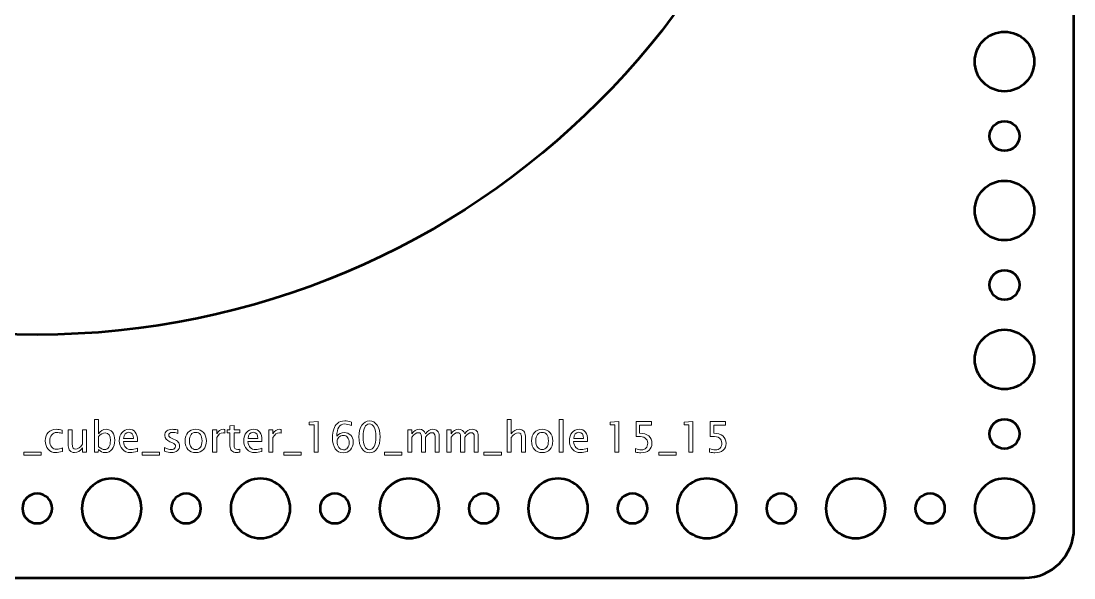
# Model space of a CAD drawing. Header units: centimetres. Extents: x -10.4 to 10.4, y -10.4 to 10.4.
# Drawn here: x -0.16 to 10.45, y -10.45 to -4.84 of the extents above; entities that cross this region are included whole.
import ezdxf

# ---------------------------------------------------------------- set-up
doc = ezdxf.new("R2010")
doc.units = ezdxf.units.CM
doc.header["$MEASUREMENT"] = 0
doc.layers.add('Layer 1', color=7, linetype='Continuous')

msp = doc.modelspace()

# ---------------------------------------------------------------- linework, layer by layer
at = {"layer": 'Layer 1', "lineweight": 53}
for centre, major_axis in [((0.00023, -0.00023), (0, 8.00023)), ((9.75001, -5.25001), (0, 0.30001)), ((9.75, -6), (0, 0.15)), ((9.75001, -6.75001), (0, 0.30001)), ((9.75, -7.5), (0, 0.15)), ((9.75001, -8.25001), (0, 0.30001)), ((9.75, -9), (0, 0.15))]:
    msp.add_ellipse(centre, major_axis=major_axis, ratio=1, dxfattribs=at)
for points, knots in [([(-10.45, -9.95), (-10.45, -9.95), (-10.45, 9.95), (-10.45, 9.95), (-10.45, 9.95), (-10.45, 10.22614), (-10.22614, 10.45), (-9.95, 10.45), (-9.95, 10.45), (-9.95, 10.45), (9.95, 10.45), (9.95, 10.45), (9.95, 10.45), (10.22614, 10.45), (10.45, 10.22614), (10.45, 9.95), (10.45, 9.95), (10.45, 9.95), (10.45, -9.95), (10.45, -9.95), (10.45, -9.95), (10.45, -10.22614), (10.22614, -10.45), (9.95, -10.45), (9.95, -10.45), (9.95, -10.45), (-9.95, -10.45), (-9.95, -10.45), (-9.95, -10.45), (-10.22614, -10.45), (-10.45, -10.22614), (-10.45, -9.95)], [0, 0, 0, 0, 0.11111111, 0.11111111, 0.11111111, 0.11111111, 0.22222222, 0.22222222, 0.22222222, 0.22222222, 0.33333333, 0.33333333, 0.33333333, 0.33333333, 0.44444444, 0.44444444, 0.44444444, 0.44444444, 0.55555556, 0.55555556, 0.55555556, 0.55555556, 0.66666667, 0.66666667, 0.66666667, 0.66666667, 0.77777778, 0.77777778, 0.77777778, 0.77777778, 1, 1, 1, 1]), ([(0.45, -9.75), (0.45, -9.58431), (0.58431, -9.45), (0.75, -9.45), (0.75, -9.45), (0.91569, -9.45), (1.05, -9.58431), (1.05, -9.75), (1.05, -9.75), (1.05, -9.91569), (0.91569, -10.05), (0.75, -10.05), (0.75, -10.05), (0.58431, -10.05), (0.45, -9.91569), (0.45, -9.75)], [0, 0, 0, 0, 0.2, 0.2, 0.2, 0.2, 0.4, 0.4, 0.4, 0.4, 0.6, 0.6, 0.6, 0.6, 1, 1, 1, 1]), ([(1.95, -9.75), (1.95, -9.58431), (2.08431, -9.45), (2.25, -9.45), (2.25, -9.45), (2.41569, -9.45), (2.55, -9.58431), (2.55, -9.75), (2.55, -9.75), (2.55, -9.91569), (2.41569, -10.05), (2.25, -10.05), (2.25, -10.05), (2.08431, -10.05), (1.95, -9.91569), (1.95, -9.75)], [0, 0, 0, 0, 0.2, 0.2, 0.2, 0.2, 0.4, 0.4, 0.4, 0.4, 0.6, 0.6, 0.6, 0.6, 1, 1, 1, 1]), ([(3.45, -9.75), (3.45, -9.58431), (3.58431, -9.45), (3.75, -9.45), (3.75, -9.45), (3.91569, -9.45), (4.05, -9.58431), (4.05, -9.75), (4.05, -9.75), (4.05, -9.91569), (3.91569, -10.05), (3.75, -10.05), (3.75, -10.05), (3.58431, -10.05), (3.45, -9.91569), (3.45, -9.75)], [0, 0, 0, 0, 0.2, 0.2, 0.2, 0.2, 0.4, 0.4, 0.4, 0.4, 0.6, 0.6, 0.6, 0.6, 1, 1, 1, 1]), ([(4.95, -9.75), (4.95, -9.58431), (5.08431, -9.45), (5.25, -9.45), (5.25, -9.45), (5.41569, -9.45), (5.55, -9.58431), (5.55, -9.75), (5.55, -9.75), (5.55, -9.91569), (5.41569, -10.05), (5.25, -10.05), (5.25, -10.05), (5.08431, -10.05), (4.95, -9.91569), (4.95, -9.75)], [0, 0, 0, 0, 0.2, 0.2, 0.2, 0.2, 0.4, 0.4, 0.4, 0.4, 0.6, 0.6, 0.6, 0.6, 1, 1, 1, 1]), ([(6.45, -9.75), (6.45, -9.58431), (6.58431, -9.45), (6.75, -9.45), (6.75, -9.45), (6.91569, -9.45), (7.05, -9.58431), (7.05, -9.75), (7.05, -9.75), (7.05, -9.91569), (6.91569, -10.05), (6.75, -10.05), (6.75, -10.05), (6.58431, -10.05), (6.45, -9.91569), (6.45, -9.75)], [0, 0, 0, 0, 0.2, 0.2, 0.2, 0.2, 0.4, 0.4, 0.4, 0.4, 0.6, 0.6, 0.6, 0.6, 1, 1, 1, 1]), ([(7.95, -9.75), (7.95, -9.58431), (8.08431, -9.45), (8.25, -9.45), (8.25, -9.45), (8.41569, -9.45), (8.55, -9.58431), (8.55, -9.75), (8.55, -9.75), (8.55, -9.91569), (8.41569, -10.05), (8.25, -10.05), (8.25, -10.05), (8.08431, -10.05), (7.95, -9.91569), (7.95, -9.75)], [0, 0, 0, 0, 0.2, 0.2, 0.2, 0.2, 0.4, 0.4, 0.4, 0.4, 0.6, 0.6, 0.6, 0.6, 1, 1, 1, 1]), ([(9.45, -9.75), (9.45, -9.58431), (9.58431, -9.45), (9.75, -9.45), (9.75, -9.45), (9.91569, -9.45), (10.05, -9.58431), (10.05, -9.75), (10.05, -9.75), (10.05, -9.91569), (9.91569, -10.05), (9.75, -10.05), (9.75, -10.05), (9.58431, -10.05), (9.45, -9.91569), (9.45, -9.75)], [0, 0, 0, 0, 0.2, 0.2, 0.2, 0.2, 0.4, 0.4, 0.4, 0.4, 0.6, 0.6, 0.6, 0.6, 1, 1, 1, 1]), ([(-0.15, -9.75), (-0.15, -9.66716), (-0.08284, -9.6), (0, -9.6), (0, -9.6), (0.08284, -9.6), (0.15, -9.66716), (0.15, -9.75), (0.15, -9.75), (0.15, -9.83284), (0.08284, -9.9), (0, -9.9), (0, -9.9), (-0.08284, -9.9), (-0.15, -9.83284), (-0.15, -9.75)], [0, 0, 0, 0, 0.2, 0.2, 0.2, 0.2, 0.4, 0.4, 0.4, 0.4, 0.6, 0.6, 0.6, 0.6, 1, 1, 1, 1]), ([(1.35, -9.75), (1.35, -9.66716), (1.41716, -9.6), (1.5, -9.6), (1.5, -9.6), (1.58284, -9.6), (1.65, -9.66716), (1.65, -9.75), (1.65, -9.75), (1.65, -9.83284), (1.58284, -9.9), (1.5, -9.9), (1.5, -9.9), (1.41716, -9.9), (1.35, -9.83284), (1.35, -9.75)], [0, 0, 0, 0, 0.2, 0.2, 0.2, 0.2, 0.4, 0.4, 0.4, 0.4, 0.6, 0.6, 0.6, 0.6, 1, 1, 1, 1]), ([(2.85, -9.75), (2.85, -9.66716), (2.91716, -9.6), (3, -9.6), (3, -9.6), (3.08284, -9.6), (3.15, -9.66716), (3.15, -9.75), (3.15, -9.75), (3.15, -9.83284), (3.08284, -9.9), (3, -9.9), (3, -9.9), (2.91716, -9.9), (2.85, -9.83284), (2.85, -9.75)], [0, 0, 0, 0, 0.2, 0.2, 0.2, 0.2, 0.4, 0.4, 0.4, 0.4, 0.6, 0.6, 0.6, 0.6, 1, 1, 1, 1]), ([(4.35, -9.75), (4.35, -9.66716), (4.41716, -9.6), (4.5, -9.6), (4.5, -9.6), (4.58284, -9.6), (4.65, -9.66716), (4.65, -9.75), (4.65, -9.75), (4.65, -9.83284), (4.58284, -9.9), (4.5, -9.9), (4.5, -9.9), (4.41716, -9.9), (4.35, -9.83284), (4.35, -9.75)], [0, 0, 0, 0, 0.2, 0.2, 0.2, 0.2, 0.4, 0.4, 0.4, 0.4, 0.6, 0.6, 0.6, 0.6, 1, 1, 1, 1]), ([(5.85, -9.75), (5.85, -9.66716), (5.91716, -9.6), (6, -9.6), (6, -9.6), (6.08284, -9.6), (6.15, -9.66716), (6.15, -9.75), (6.15, -9.75), (6.15, -9.83284), (6.08284, -9.9), (6, -9.9), (6, -9.9), (5.91716, -9.9), (5.85, -9.83284), (5.85, -9.75)], [0, 0, 0, 0, 0.2, 0.2, 0.2, 0.2, 0.4, 0.4, 0.4, 0.4, 0.6, 0.6, 0.6, 0.6, 1, 1, 1, 1]), ([(7.35, -9.75), (7.35, -9.66716), (7.41716, -9.6), (7.5, -9.6), (7.5, -9.6), (7.58284, -9.6), (7.65, -9.66716), (7.65, -9.75), (7.65, -9.75), (7.65, -9.83284), (7.58284, -9.9), (7.5, -9.9), (7.5, -9.9), (7.41716, -9.9), (7.35, -9.83284), (7.35, -9.75)], [0, 0, 0, 0, 0.2, 0.2, 0.2, 0.2, 0.4, 0.4, 0.4, 0.4, 0.6, 0.6, 0.6, 0.6, 1, 1, 1, 1]), ([(8.85, -9.75), (8.85, -9.66716), (8.91716, -9.6), (9, -9.6), (9, -9.6), (9.08284, -9.6), (9.15, -9.66716), (9.15, -9.75), (9.15, -9.75), (9.15, -9.83284), (9.08284, -9.9), (9, -9.9), (9, -9.9), (8.91716, -9.9), (8.85, -9.83284), (8.85, -9.75)], [0, 0, 0, 0, 0.2, 0.2, 0.2, 0.2, 0.4, 0.4, 0.4, 0.4, 0.6, 0.6, 0.6, 0.6, 1, 1, 1, 1])]:
    msp.add_open_spline(points, degree=3, knots=knots, dxfattribs=at)
at = {"layer": 'Layer 1', "color": 5, "lineweight": 9}
for points, knots in [([(0.578, -9.18506), (0.578, -9.18506), (0.578, -8.85613), (0.578, -8.85613), (0.578, -8.85613), (0.578, -8.85613), (0.61864, -8.85613), (0.61864, -8.85613), (0.61864, -8.85613), (0.61864, -8.85613), (0.61864, -9.00056), (0.61864, -9.00056), (0.61864, -9.00056), (0.63529, -8.96916), (0.66034, -8.9535), (0.69371, -8.9535), (0.69371, -8.9535), (0.72073, -8.9535), (0.74197, -8.96331), (0.75749, -8.98299), (0.75749, -8.98299), (0.77301, -9.00268), (0.78077, -9.02956), (0.78077, -9.06363), (0.78077, -9.06363), (0.78077, -9.10075), (0.77196, -9.13073), (0.75439, -9.15345), (0.75439, -9.15345), (0.73682, -9.17624), (0.71368, -9.1876), (0.68503, -9.1876), (0.68503, -9.1876), (0.65843, -9.1876), (0.63628, -9.17744), (0.61864, -9.15705), (0.61864, -9.15705), (0.61864, -9.15705), (0.6137, -9.18506), (0.6137, -9.18506), (0.6137, -9.18506), (0.6137, -9.18506), (0.578, -9.18506), (0.578, -9.18506)], [0, 0, 0, 0, 0.08333333, 0.08333333, 0.08333333, 0.08333333, 0.16666667, 0.16666667, 0.16666667, 0.16666667, 0.25, 0.25, 0.25, 0.25, 0.33333333, 0.33333333, 0.33333333, 0.33333333, 0.41666667, 0.41666667, 0.41666667, 0.41666667, 0.5, 0.5, 0.5, 0.5, 0.58333333, 0.58333333, 0.58333333, 0.58333333, 0.66666667, 0.66666667, 0.66666667, 0.66666667, 0.75, 0.75, 0.75, 0.75, 0.83333333, 0.83333333, 0.83333333, 0.83333333, 1, 1, 1, 1]), ([(2.0414, -9.18245), (2.02884, -9.18591), (2.0179, -9.1876), (2.00866, -9.1876), (2.00866, -9.1876), (1.98792, -9.1876), (1.97176, -9.18167), (1.96019, -9.16982), (1.96019, -9.16982), (1.94855, -9.15797), (1.94276, -9.14153), (1.94276, -9.12043), (1.94276, -9.12043), (1.94276, -9.12043), (1.94276, -8.98863), (1.94276, -8.98863), (1.94276, -8.98863), (1.94276, -8.98863), (1.91468, -8.98863), (1.91468, -8.98863), (1.91468, -8.98863), (1.91468, -8.98863), (1.91468, -8.95816), (1.91468, -8.95816), (1.91468, -8.95816), (1.91468, -8.95816), (1.94276, -8.95816), (1.94276, -8.95816), (1.94276, -8.95816), (1.94276, -8.95816), (1.94276, -8.91759), (1.94276, -8.91759), (1.94276, -8.91759), (1.94276, -8.91759), (1.9834, -8.91371), (1.9834, -8.91371), (1.9834, -8.91371), (1.9834, -8.91371), (1.9834, -8.95816), (1.9834, -8.95816), (1.9834, -8.95816), (1.9834, -8.95816), (2.04225, -8.95816), (2.04225, -8.95816), (2.04225, -8.95816), (2.04225, -8.95816), (2.04225, -8.98863), (2.04225, -8.98863), (2.04225, -8.98863), (2.04225, -8.98863), (1.9834, -8.98863), (1.9834, -8.98863), (1.9834, -8.98863), (1.9834, -8.98863), (1.9834, -9.11309), (1.9834, -9.11309), (1.9834, -9.11309), (1.9834, -9.14244), (1.99617, -9.15712), (2.02164, -9.15712), (2.02164, -9.15712), (2.02708, -9.15712), (2.03364, -9.1562), (2.0414, -9.15444), (2.0414, -9.15444), (2.0414, -9.15444), (2.0414, -9.18245), (2.0414, -9.18245)], [0, 0, 0, 0, 0.05555556, 0.05555556, 0.05555556, 0.05555556, 0.11111111, 0.11111111, 0.11111111, 0.11111111, 0.16666667, 0.16666667, 0.16666667, 0.16666667, 0.22222222, 0.22222222, 0.22222222, 0.22222222, 0.27777778, 0.27777778, 0.27777778, 0.27777778, 0.33333333, 0.33333333, 0.33333333, 0.33333333, 0.38888889, 0.38888889, 0.38888889, 0.38888889, 0.44444444, 0.44444444, 0.44444444, 0.44444444, 0.5, 0.5, 0.5, 0.5, 0.55555556, 0.55555556, 0.55555556, 0.55555556, 0.61111111, 0.61111111, 0.61111111, 0.61111111, 0.66666667, 0.66666667, 0.66666667, 0.66666667, 0.72222222, 0.72222222, 0.72222222, 0.72222222, 0.77777778, 0.77777778, 0.77777778, 0.77777778, 0.83333333, 0.83333333, 0.83333333, 0.83333333, 0.88888889, 0.88888889, 0.88888889, 0.88888889, 1, 1, 1, 1]), ([(2.79042, -9.18252), (2.79042, -9.18252), (2.79042, -8.90693), (2.79042, -8.90693), (2.79042, -8.90693), (2.79042, -8.90693), (2.74174, -8.90693), (2.74174, -8.90693), (2.74174, -8.90693), (2.74174, -8.90693), (2.74174, -8.88153), (2.74174, -8.88153), (2.74174, -8.88153), (2.74174, -8.88153), (2.83106, -8.87391), (2.83106, -8.87391), (2.83106, -8.87391), (2.83106, -8.87391), (2.83106, -9.18252), (2.83106, -9.18252), (2.83106, -9.18252), (2.83106, -9.18252), (2.79042, -9.18252), (2.79042, -9.18252)], [0, 0, 0, 0, 0.14285714, 0.14285714, 0.14285714, 0.14285714, 0.28571429, 0.28571429, 0.28571429, 0.28571429, 0.42857143, 0.42857143, 0.42857143, 0.42857143, 0.57142857, 0.57142857, 0.57142857, 0.57142857, 0.71428571, 0.71428571, 0.71428571, 0.71428571, 1, 1, 1, 1]), ([(3.02001, -9.02391), (3.03949, -8.99872), (3.06397, -8.98609), (3.09346, -8.98609), (3.09346, -8.98609), (3.1202, -8.98609), (3.14207, -8.99491), (3.15915, -9.01262), (3.15915, -9.01262), (3.17615, -9.03033), (3.18469, -9.05305), (3.18469, -9.08078), (3.18469, -9.08078), (3.18469, -9.1126), (3.17516, -9.13878), (3.15604, -9.15931), (3.15604, -9.15931), (3.13692, -9.17984), (3.11265, -9.19014), (3.08309, -9.19014), (3.08309, -9.19014), (3.0495, -9.19014), (3.02312, -9.17652), (3.00414, -9.14936), (3.00414, -9.14936), (2.98509, -9.12212), (2.97556, -9.08445), (2.97556, -9.0364), (2.97556, -9.0364), (2.97556, -8.97163), (2.99221, -8.92415), (3.02545, -8.89381), (3.02545, -8.89381), (3.04351, -8.87716), (3.06848, -8.86883), (3.1003, -8.86883), (3.1003, -8.86883), (3.11879, -8.86883), (3.14172, -8.87264), (3.16902, -8.88026), (3.16902, -8.88026), (3.16902, -8.88026), (3.16902, -8.91582), (3.16902, -8.91582), (3.16902, -8.91582), (3.14017, -8.90482), (3.11646, -8.89931), (3.09783, -8.89931), (3.09783, -8.89931), (3.04598, -8.89931), (3.02001, -8.94087), (3.02001, -9.02391)], [0, 0, 0, 0, 0.07142857, 0.07142857, 0.07142857, 0.07142857, 0.14285714, 0.14285714, 0.14285714, 0.14285714, 0.21428571, 0.21428571, 0.21428571, 0.21428571, 0.28571429, 0.28571429, 0.28571429, 0.28571429, 0.35714286, 0.35714286, 0.35714286, 0.35714286, 0.42857143, 0.42857143, 0.42857143, 0.42857143, 0.5, 0.5, 0.5, 0.5, 0.57142857, 0.57142857, 0.57142857, 0.57142857, 0.64285714, 0.64285714, 0.64285714, 0.64285714, 0.71428571, 0.71428571, 0.71428571, 0.71428571, 0.78571429, 0.78571429, 0.78571429, 0.78571429, 0.85714286, 0.85714286, 0.85714286, 0.85714286, 1, 1, 1, 1]), ([(3.34866, -9.19014), (3.31656, -9.19014), (3.29067, -9.17539), (3.27105, -9.14597), (3.27105, -9.14597), (3.25137, -9.11655), (3.24156, -9.07775), (3.24156, -9.02949), (3.24156, -9.02949), (3.24156, -8.98123), (3.25137, -8.94242), (3.27105, -8.913), (3.27105, -8.913), (3.29067, -8.88358), (3.31656, -8.86883), (3.34866, -8.86883), (3.34866, -8.86883), (3.38091, -8.86883), (3.4068, -8.88351), (3.42641, -8.91286), (3.42641, -8.91286), (3.44596, -8.94221), (3.45576, -8.98109), (3.45576, -9.02949), (3.45576, -9.02949), (3.45576, -9.07775), (3.44596, -9.11655), (3.42641, -9.14597), (3.42641, -9.14597), (3.4068, -9.17539), (3.38091, -9.19014), (3.34866, -9.19014)], [0, 0, 0, 0, 0.11111111, 0.11111111, 0.11111111, 0.11111111, 0.22222222, 0.22222222, 0.22222222, 0.22222222, 0.33333333, 0.33333333, 0.33333333, 0.33333333, 0.44444444, 0.44444444, 0.44444444, 0.44444444, 0.55555556, 0.55555556, 0.55555556, 0.55555556, 0.66666667, 0.66666667, 0.66666667, 0.66666667, 0.77777778, 0.77777778, 0.77777778, 0.77777778, 1, 1, 1, 1]), ([(3.34859, -9.15966), (3.391, -9.15966), (3.41216, -9.11627), (3.41216, -9.02949), (3.41216, -9.02949), (3.41216, -8.9427), (3.391, -8.89931), (3.34859, -8.89931), (3.34859, -8.89931), (3.30633, -8.89931), (3.28516, -8.9427), (3.28516, -9.02949), (3.28516, -9.02949), (3.28516, -9.11627), (3.30633, -9.15966), (3.34859, -9.15966)], [0, 0, 0, 0, 0.2, 0.2, 0.2, 0.2, 0.4, 0.4, 0.4, 0.4, 0.6, 0.6, 0.6, 0.6, 1, 1, 1, 1]), ([(4.73706, -9.18252), (4.73706, -9.18252), (4.73706, -8.85613), (4.73706, -8.85613), (4.73706, -8.85613), (4.73706, -8.85613), (4.7777, -8.85613), (4.7777, -8.85613), (4.7777, -8.85613), (4.7777, -8.85613), (4.7777, -9.00056), (4.7777, -9.00056), (4.7777, -9.00056), (4.79922, -8.96916), (4.82561, -8.9535), (4.85679, -8.9535), (4.85679, -8.9535), (4.87641, -8.9535), (4.892, -8.95964), (4.9035, -8.97198), (4.9035, -8.97198), (4.915, -8.98426), (4.92078, -9.00084), (4.92078, -9.02158), (4.92078, -9.02158), (4.92078, -9.02158), (4.92078, -9.18252), (4.92078, -9.18252), (4.92078, -9.18252), (4.92078, -9.18252), (4.88015, -9.18252), (4.88015, -9.18252), (4.88015, -9.18252), (4.88015, -9.18252), (4.88015, -9.03485), (4.88015, -9.03485), (4.88015, -9.03485), (4.88015, -9.0182), (4.87768, -9.00634), (4.87281, -8.99929), (4.87281, -8.99929), (4.86787, -8.99216), (4.85975, -8.98863), (4.8484, -8.98863), (4.8484, -8.98863), (4.82342, -8.98863), (4.79985, -9.00493), (4.7777, -9.03753), (4.7777, -9.03753), (4.7777, -9.03753), (4.7777, -9.18252), (4.7777, -9.18252), (4.7777, -9.18252), (4.7777, -9.18252), (4.73706, -9.18252), (4.73706, -9.18252)], [0, 0, 0, 0, 0.06666667, 0.06666667, 0.06666667, 0.06666667, 0.13333333, 0.13333333, 0.13333333, 0.13333333, 0.2, 0.2, 0.2, 0.2, 0.26666667, 0.26666667, 0.26666667, 0.26666667, 0.33333333, 0.33333333, 0.33333333, 0.33333333, 0.4, 0.4, 0.4, 0.4, 0.46666667, 0.46666667, 0.46666667, 0.46666667, 0.53333333, 0.53333333, 0.53333333, 0.53333333, 0.6, 0.6, 0.6, 0.6, 0.66666667, 0.66666667, 0.66666667, 0.66666667, 0.73333333, 0.73333333, 0.73333333, 0.73333333, 0.8, 0.8, 0.8, 0.8, 0.86666667, 0.86666667, 0.86666667, 0.86666667, 1, 1, 1, 1]), ([(5.25988, -9.18252), (5.25988, -9.18252), (5.25988, -8.85613), (5.25988, -8.85613), (5.25988, -8.85613), (5.25988, -8.85613), (5.30052, -8.85613), (5.30052, -8.85613), (5.30052, -8.85613), (5.30052, -8.85613), (5.30052, -9.18252), (5.30052, -9.18252), (5.30052, -9.18252), (5.30052, -9.18252), (5.25988, -9.18252), (5.25988, -9.18252)], [0, 0, 0, 0, 0.2, 0.2, 0.2, 0.2, 0.4, 0.4, 0.4, 0.4, 0.6, 0.6, 0.6, 0.6, 1, 1, 1, 1]), ([(5.82227, -9.18252), (5.82227, -9.18252), (5.82227, -8.90693), (5.82227, -8.90693), (5.82227, -8.90693), (5.82227, -8.90693), (5.77359, -8.90693), (5.77359, -8.90693), (5.77359, -8.90693), (5.77359, -8.90693), (5.77359, -8.88153), (5.77359, -8.88153), (5.77359, -8.88153), (5.77359, -8.88153), (5.86291, -8.87391), (5.86291, -8.87391), (5.86291, -8.87391), (5.86291, -8.87391), (5.86291, -9.18252), (5.86291, -9.18252), (5.86291, -9.18252), (5.86291, -9.18252), (5.82227, -9.18252), (5.82227, -9.18252)], [0, 0, 0, 0, 0.14285714, 0.14285714, 0.14285714, 0.14285714, 0.28571429, 0.28571429, 0.28571429, 0.28571429, 0.42857143, 0.42857143, 0.42857143, 0.42857143, 0.57142857, 0.57142857, 0.57142857, 0.57142857, 0.71428571, 0.71428571, 0.71428571, 0.71428571, 1, 1, 1, 1]), ([(6.0307, -9.18379), (6.0307, -9.18379), (6.0307, -9.14738), (6.0307, -9.14738), (6.0307, -9.14738), (6.05095, -9.15557), (6.07014, -9.15966), (6.08848, -9.15966), (6.08848, -9.15966), (6.10852, -9.15966), (6.12432, -9.15373), (6.13582, -9.14188), (6.13582, -9.14188), (6.14732, -9.13003), (6.15304, -9.11373), (6.15304, -9.09299), (6.15304, -9.09299), (6.15304, -9.07069), (6.14492, -9.05362), (6.1287, -9.04183), (6.1287, -9.04183), (6.11247, -9.03005), (6.08897, -9.02419), (6.05828, -9.02419), (6.05828, -9.02419), (6.05116, -9.02419), (6.04361, -9.02469), (6.03578, -9.02568), (6.03578, -9.02568), (6.03578, -9.02568), (6.03578, -8.87645), (6.03578, -8.87645), (6.03578, -8.87645), (6.03578, -8.87645), (6.19072, -8.87645), (6.19072, -8.87645), (6.19072, -8.87645), (6.19072, -8.87645), (6.19072, -8.91201), (6.19072, -8.91201), (6.19072, -8.91201), (6.19072, -8.91201), (6.07134, -8.91201), (6.07134, -8.91201), (6.07134, -8.91201), (6.07134, -8.91201), (6.07134, -8.99287), (6.07134, -8.99287), (6.07134, -8.99287), (6.11071, -8.99287), (6.1414, -9.0019), (6.16348, -9.01996), (6.16348, -9.01996), (6.18556, -9.03795), (6.19664, -9.06293), (6.19664, -9.09489), (6.19664, -9.09489), (6.19664, -9.12466), (6.18662, -9.14795), (6.16659, -9.16481), (6.16659, -9.16481), (6.14655, -9.18167), (6.11889, -9.19014), (6.08361, -9.19014), (6.08361, -9.19014), (6.06788, -9.19014), (6.05024, -9.18802), (6.0307, -9.18379)], [0, 0, 0, 0, 0.05555556, 0.05555556, 0.05555556, 0.05555556, 0.11111111, 0.11111111, 0.11111111, 0.11111111, 0.16666667, 0.16666667, 0.16666667, 0.16666667, 0.22222222, 0.22222222, 0.22222222, 0.22222222, 0.27777778, 0.27777778, 0.27777778, 0.27777778, 0.33333333, 0.33333333, 0.33333333, 0.33333333, 0.38888889, 0.38888889, 0.38888889, 0.38888889, 0.44444444, 0.44444444, 0.44444444, 0.44444444, 0.5, 0.5, 0.5, 0.5, 0.55555556, 0.55555556, 0.55555556, 0.55555556, 0.61111111, 0.61111111, 0.61111111, 0.61111111, 0.66666667, 0.66666667, 0.66666667, 0.66666667, 0.72222222, 0.72222222, 0.72222222, 0.72222222, 0.77777778, 0.77777778, 0.77777778, 0.77777778, 0.83333333, 0.83333333, 0.83333333, 0.83333333, 0.88888889, 0.88888889, 0.88888889, 0.88888889, 1, 1, 1, 1]), ([(6.56932, -9.18252), (6.56932, -9.18252), (6.56932, -8.90693), (6.56932, -8.90693), (6.56932, -8.90693), (6.56932, -8.90693), (6.52064, -8.90693), (6.52064, -8.90693), (6.52064, -8.90693), (6.52064, -8.90693), (6.52064, -8.88153), (6.52064, -8.88153), (6.52064, -8.88153), (6.52064, -8.88153), (6.60996, -8.87391), (6.60996, -8.87391), (6.60996, -8.87391), (6.60996, -8.87391), (6.60996, -9.18252), (6.60996, -9.18252), (6.60996, -9.18252), (6.60996, -9.18252), (6.56932, -9.18252), (6.56932, -9.18252)], [0, 0, 0, 0, 0.14285714, 0.14285714, 0.14285714, 0.14285714, 0.28571429, 0.28571429, 0.28571429, 0.28571429, 0.42857143, 0.42857143, 0.42857143, 0.42857143, 0.57142857, 0.57142857, 0.57142857, 0.57142857, 0.71428571, 0.71428571, 0.71428571, 0.71428571, 1, 1, 1, 1]), ([(6.77775, -9.18379), (6.77775, -9.18379), (6.77775, -9.14738), (6.77775, -9.14738), (6.77775, -9.14738), (6.798, -9.15557), (6.81719, -9.15966), (6.83553, -9.15966), (6.83553, -9.15966), (6.85557, -9.15966), (6.87137, -9.15373), (6.88287, -9.14188), (6.88287, -9.14188), (6.89437, -9.13003), (6.90009, -9.11373), (6.90009, -9.09299), (6.90009, -9.09299), (6.90009, -9.07069), (6.89197, -9.05362), (6.87575, -9.04183), (6.87575, -9.04183), (6.85952, -9.03005), (6.83602, -9.02419), (6.80533, -9.02419), (6.80533, -9.02419), (6.79821, -9.02419), (6.79066, -9.02469), (6.78283, -9.02568), (6.78283, -9.02568), (6.78283, -9.02568), (6.78283, -8.87645), (6.78283, -8.87645), (6.78283, -8.87645), (6.78283, -8.87645), (6.93777, -8.87645), (6.93777, -8.87645), (6.93777, -8.87645), (6.93777, -8.87645), (6.93777, -8.91201), (6.93777, -8.91201), (6.93777, -8.91201), (6.93777, -8.91201), (6.81839, -8.91201), (6.81839, -8.91201), (6.81839, -8.91201), (6.81839, -8.91201), (6.81839, -8.99287), (6.81839, -8.99287), (6.81839, -8.99287), (6.85776, -8.99287), (6.88845, -9.0019), (6.91053, -9.01996), (6.91053, -9.01996), (6.93261, -9.03795), (6.94369, -9.06293), (6.94369, -9.09489), (6.94369, -9.09489), (6.94369, -9.12466), (6.93367, -9.14795), (6.91364, -9.16481), (6.91364, -9.16481), (6.8936, -9.18167), (6.86594, -9.19014), (6.83066, -9.19014), (6.83066, -9.19014), (6.81493, -9.19014), (6.79729, -9.18802), (6.77775, -9.18379)], [0, 0, 0, 0, 0.05555556, 0.05555556, 0.05555556, 0.05555556, 0.11111111, 0.11111111, 0.11111111, 0.11111111, 0.16666667, 0.16666667, 0.16666667, 0.16666667, 0.22222222, 0.22222222, 0.22222222, 0.22222222, 0.27777778, 0.27777778, 0.27777778, 0.27777778, 0.33333333, 0.33333333, 0.33333333, 0.33333333, 0.38888889, 0.38888889, 0.38888889, 0.38888889, 0.44444444, 0.44444444, 0.44444444, 0.44444444, 0.5, 0.5, 0.5, 0.5, 0.55555556, 0.55555556, 0.55555556, 0.55555556, 0.61111111, 0.61111111, 0.61111111, 0.61111111, 0.66666667, 0.66666667, 0.66666667, 0.66666667, 0.72222222, 0.72222222, 0.72222222, 0.72222222, 0.77777778, 0.77777778, 0.77777778, 0.77777778, 0.83333333, 0.83333333, 0.83333333, 0.83333333, 0.88888889, 0.88888889, 0.88888889, 0.88888889, 1, 1, 1, 1]), ([(0.25422, -9.17575), (0.2279, -9.18365), (0.20518, -9.1876), (0.18606, -9.1876), (0.18606, -9.1876), (0.15572, -9.1876), (0.1306, -9.17638), (0.11064, -9.15402), (0.11064, -9.15402), (0.09067, -9.13158), (0.08065, -9.10329), (0.08065, -9.06921), (0.08065, -9.06921), (0.08065, -9.0328), (0.09053, -9.00437), (0.11028, -8.98405), (0.11028, -8.98405), (0.13004, -8.96366), (0.15763, -8.9535), (0.19304, -8.9535), (0.19304, -8.9535), (0.21047, -8.9535), (0.23009, -8.9559), (0.25168, -8.9607), (0.25168, -8.9607), (0.25168, -8.9607), (0.25168, -8.99498), (0.25168, -8.99498), (0.25168, -8.99498), (0.22874, -8.98821), (0.21005, -8.98482), (0.19565, -8.98482), (0.19565, -8.98482), (0.17477, -8.98482), (0.15805, -8.99266), (0.14556, -9.00825), (0.14556, -9.00825), (0.13307, -9.02384), (0.12679, -9.04466), (0.12679, -9.07062), (0.12679, -9.07062), (0.12679, -9.09581), (0.13328, -9.11613), (0.1462, -9.13172), (0.1462, -9.13172), (0.15911, -9.14724), (0.17597, -9.155), (0.19692, -9.155), (0.19692, -9.155), (0.21548, -9.155), (0.23453, -9.15021), (0.25422, -9.14061), (0.25422, -9.14061), (0.25422, -9.14061), (0.25422, -9.17575), (0.25422, -9.17575)], [0, 0, 0, 0, 0.06666667, 0.06666667, 0.06666667, 0.06666667, 0.13333333, 0.13333333, 0.13333333, 0.13333333, 0.2, 0.2, 0.2, 0.2, 0.26666667, 0.26666667, 0.26666667, 0.26666667, 0.33333333, 0.33333333, 0.33333333, 0.33333333, 0.4, 0.4, 0.4, 0.4, 0.46666667, 0.46666667, 0.46666667, 0.46666667, 0.53333333, 0.53333333, 0.53333333, 0.53333333, 0.6, 0.6, 0.6, 0.6, 0.66666667, 0.66666667, 0.66666667, 0.66666667, 0.73333333, 0.73333333, 0.73333333, 0.73333333, 0.8, 0.8, 0.8, 0.8, 0.86666667, 0.86666667, 0.86666667, 0.86666667, 1, 1, 1, 1]), ([(0.4558, -9.18252), (0.4558, -9.18252), (0.4558, -9.14033), (0.4558, -9.14033), (0.4558, -9.14033), (0.43413, -9.17187), (0.40782, -9.1876), (0.37691, -9.1876), (0.37691, -9.1876), (0.3573, -9.1876), (0.34171, -9.18146), (0.33014, -9.16911), (0.33014, -9.16911), (0.3185, -9.15677), (0.31271, -9.14019), (0.31271, -9.11923), (0.31271, -9.11923), (0.31271, -9.11923), (0.31271, -8.95816), (0.31271, -8.95816), (0.31271, -8.95816), (0.31271, -8.95816), (0.35335, -8.95816), (0.35335, -8.95816), (0.35335, -8.95816), (0.35335, -8.95816), (0.35335, -9.10597), (0.35335, -9.10597), (0.35335, -9.10597), (0.35335, -9.12283), (0.35582, -9.13475), (0.36069, -9.14181), (0.36069, -9.14181), (0.36563, -9.14894), (0.37381, -9.15246), (0.38531, -9.15246), (0.38531, -9.15246), (0.41015, -9.15246), (0.43371, -9.13617), (0.4558, -9.1035), (0.4558, -9.1035), (0.4558, -9.1035), (0.4558, -8.95816), (0.4558, -8.95816), (0.4558, -8.95816), (0.4558, -8.95816), (0.49643, -8.95816), (0.49643, -8.95816), (0.49643, -8.95816), (0.49643, -8.95816), (0.49643, -9.18252), (0.49643, -9.18252), (0.49643, -9.18252), (0.49643, -9.18252), (0.4558, -9.18252), (0.4558, -9.18252)], [0, 0, 0, 0, 0.06666667, 0.06666667, 0.06666667, 0.06666667, 0.13333333, 0.13333333, 0.13333333, 0.13333333, 0.2, 0.2, 0.2, 0.2, 0.26666667, 0.26666667, 0.26666667, 0.26666667, 0.33333333, 0.33333333, 0.33333333, 0.33333333, 0.4, 0.4, 0.4, 0.4, 0.46666667, 0.46666667, 0.46666667, 0.46666667, 0.53333333, 0.53333333, 0.53333333, 0.53333333, 0.6, 0.6, 0.6, 0.6, 0.66666667, 0.66666667, 0.66666667, 0.66666667, 0.73333333, 0.73333333, 0.73333333, 0.73333333, 0.8, 0.8, 0.8, 0.8, 0.86666667, 0.86666667, 0.86666667, 0.86666667, 1, 1, 1, 1]), ([(0.61864, -9.12904), (0.63959, -9.14774), (0.65956, -9.15712), (0.67854, -9.15712), (0.67854, -9.15712), (0.69724, -9.15712), (0.7117, -9.14929), (0.72186, -9.1337), (0.72186, -9.1337), (0.73209, -9.1181), (0.73717, -9.09616), (0.73717, -9.0678), (0.73717, -9.0678), (0.73717, -9.0153), (0.71982, -8.98906), (0.6851, -8.98906), (0.6851, -8.98906), (0.66238, -8.98906), (0.64023, -9.00133), (0.61864, -9.02596), (0.61864, -9.02596), (0.61864, -9.02596), (0.61864, -9.12904), (0.61864, -9.12904)], [0, 0, 0, 0, 0.14285714, 0.14285714, 0.14285714, 0.14285714, 0.28571429, 0.28571429, 0.28571429, 0.28571429, 0.42857143, 0.42857143, 0.42857143, 0.42857143, 0.57142857, 0.57142857, 0.57142857, 0.57142857, 0.71428571, 0.71428571, 0.71428571, 0.71428571, 1, 1, 1, 1]), ([(1.0091, -9.17532), (0.98179, -9.18351), (0.95844, -9.1876), (0.93896, -9.1876), (0.93896, -9.1876), (0.90573, -9.1876), (0.87871, -9.17659), (0.8579, -9.15465), (0.8579, -9.15465), (0.83708, -9.13271), (0.82664, -9.10427), (0.82664, -9.06928), (0.82664, -9.06928), (0.82664, -9.03534), (0.83581, -9.00747), (0.85423, -8.98567), (0.85423, -8.98567), (0.87264, -8.96394), (0.89621, -8.95308), (0.92492, -8.95308), (0.92492, -8.95308), (0.95209, -8.95308), (0.97311, -8.96274), (0.98793, -8.98207), (0.98793, -8.98207), (1.00275, -9.00141), (1.01015, -9.02878), (1.01015, -9.06427), (1.01015, -9.06427), (1.01015, -9.06427), (1.00994, -9.07669), (1.00994, -9.07669), (1.00994, -9.07669), (1.00994, -9.07669), (0.86813, -9.07669), (0.86813, -9.07669), (0.86813, -9.07669), (0.87405, -9.13031), (0.90023, -9.15712), (0.94658, -9.15712), (0.94658, -9.15712), (0.96359, -9.15712), (0.9844, -9.15232), (1.0091, -9.14273), (1.0091, -9.14273), (1.0091, -9.14273), (1.0091, -9.17532), (1.0091, -9.17532)], [0, 0, 0, 0, 0.07692308, 0.07692308, 0.07692308, 0.07692308, 0.15384615, 0.15384615, 0.15384615, 0.15384615, 0.23076923, 0.23076923, 0.23076923, 0.23076923, 0.30769231, 0.30769231, 0.30769231, 0.30769231, 0.38461538, 0.38461538, 0.38461538, 0.38461538, 0.46153846, 0.46153846, 0.46153846, 0.46153846, 0.53846154, 0.53846154, 0.53846154, 0.53846154, 0.61538462, 0.61538462, 0.61538462, 0.61538462, 0.69230769, 0.69230769, 0.69230769, 0.69230769, 0.76923077, 0.76923077, 0.76923077, 0.76923077, 0.84615385, 0.84615385, 0.84615385, 0.84615385, 1, 1, 1, 1]), ([(0.87024, -9.04621), (0.87024, -9.04621), (0.9693, -9.04621), (0.9693, -9.04621), (0.9693, -9.04621), (0.9693, -9.00444), (0.95371, -8.98355), (0.92259, -8.98355), (0.92259, -8.98355), (0.89127, -8.98355), (0.87384, -9.00444), (0.87024, -9.04621)], [0, 0, 0, 0, 0.25, 0.25, 0.25, 0.25, 0.5, 0.5, 0.5, 0.5, 1, 1, 1, 1]), ([(1.28392, -9.17448), (1.28392, -9.17448), (1.28392, -9.13722), (1.28392, -9.13722), (1.28392, -9.13722), (1.31052, -9.15049), (1.33359, -9.15712), (1.35327, -9.15712), (1.35327, -9.15712), (1.36498, -9.15712), (1.37472, -9.15395), (1.38241, -9.1476), (1.38241, -9.1476), (1.3901, -9.14132), (1.39398, -9.13341), (1.39398, -9.12389), (1.39398, -9.12389), (1.39398, -9.10999), (1.38319, -9.09849), (1.3616, -9.08939), (1.3616, -9.08939), (1.3616, -9.08939), (1.33782, -9.0793), (1.33782, -9.0793), (1.33782, -9.0793), (1.30275, -9.06476), (1.28519, -9.04374), (1.28519, -9.01643), (1.28519, -9.01643), (1.28519, -8.99689), (1.2921, -8.98151), (1.30593, -8.97029), (1.30593, -8.97029), (1.31976, -8.95907), (1.33874, -8.9535), (1.3628, -8.9535), (1.3628, -8.9535), (1.37529, -8.9535), (1.39081, -8.95519), (1.40922, -8.95865), (1.40922, -8.95865), (1.40922, -8.95865), (1.41769, -8.96027), (1.41769, -8.96027), (1.41769, -8.96027), (1.41769, -8.96027), (1.41769, -8.99414), (1.41769, -8.99414), (1.41769, -8.99414), (1.39504, -8.98736), (1.37698, -8.98398), (1.3635, -8.98398), (1.3635, -8.98398), (1.35165, -8.98398), (1.34227, -8.98659), (1.33514, -8.99174), (1.33514, -8.99174), (1.32808, -8.99689), (1.32456, -9.0038), (1.32456, -9.01248), (1.32456, -9.01248), (1.32456, -9.02469), (1.33443, -9.03506), (1.35426, -9.04346), (1.35426, -9.04346), (1.35426, -9.04346), (1.3738, -9.05171), (1.3738, -9.05171), (1.3738, -9.05171), (1.39596, -9.06102), (1.41162, -9.0709), (1.42079, -9.08127), (1.42079, -9.08127), (1.43004, -9.09165), (1.43462, -9.10463), (1.43462, -9.12015), (1.43462, -9.12015), (1.43462, -9.13983), (1.42686, -9.15599), (1.41127, -9.16862), (1.41127, -9.16862), (1.39575, -9.18125), (1.37585, -9.1876), (1.35165, -9.1876), (1.35165, -9.1876), (1.33302, -9.1876), (1.31052, -9.18323), (1.28392, -9.17448)], [0, 0, 0, 0, 0.04347826, 0.04347826, 0.04347826, 0.04347826, 0.08695652, 0.08695652, 0.08695652, 0.08695652, 0.13043478, 0.13043478, 0.13043478, 0.13043478, 0.17391304, 0.17391304, 0.17391304, 0.17391304, 0.2173913, 0.2173913, 0.2173913, 0.2173913, 0.26086957, 0.26086957, 0.26086957, 0.26086957, 0.30434783, 0.30434783, 0.30434783, 0.30434783, 0.34782609, 0.34782609, 0.34782609, 0.34782609, 0.39130435, 0.39130435, 0.39130435, 0.39130435, 0.43478261, 0.43478261, 0.43478261, 0.43478261, 0.47826087, 0.47826087, 0.47826087, 0.47826087, 0.52173913, 0.52173913, 0.52173913, 0.52173913, 0.56521739, 0.56521739, 0.56521739, 0.56521739, 0.60869565, 0.60869565, 0.60869565, 0.60869565, 0.65217391, 0.65217391, 0.65217391, 0.65217391, 0.69565217, 0.69565217, 0.69565217, 0.69565217, 0.73913043, 0.73913043, 0.73913043, 0.73913043, 0.7826087, 0.7826087, 0.7826087, 0.7826087, 0.82608696, 0.82608696, 0.82608696, 0.82608696, 0.86956522, 0.86956522, 0.86956522, 0.86956522, 0.91304348, 0.91304348, 0.91304348, 0.91304348, 1, 1, 1, 1]), ([(1.59711, -9.1876), (1.56416, -9.1876), (1.53806, -9.17709), (1.51887, -9.15606), (1.51887, -9.15606), (1.49961, -9.13504), (1.49001, -9.10646), (1.49001, -9.07041), (1.49001, -9.07041), (1.49001, -9.03443), (1.49961, -9.00592), (1.51887, -8.98497), (1.51887, -8.98497), (1.53806, -8.96401), (1.56416, -8.9535), (1.59711, -8.9535), (1.59711, -8.9535), (1.63006, -8.9535), (1.65617, -8.96401), (1.67536, -8.98497), (1.67536, -8.98497), (1.69462, -9.00592), (1.70421, -9.03443), (1.70421, -9.07041), (1.70421, -9.07041), (1.70421, -9.10646), (1.69462, -9.13504), (1.67536, -9.15606), (1.67536, -9.15606), (1.65617, -9.17709), (1.63006, -9.1876), (1.59711, -9.1876)], [0, 0, 0, 0, 0.11111111, 0.11111111, 0.11111111, 0.11111111, 0.22222222, 0.22222222, 0.22222222, 0.22222222, 0.33333333, 0.33333333, 0.33333333, 0.33333333, 0.44444444, 0.44444444, 0.44444444, 0.44444444, 0.55555556, 0.55555556, 0.55555556, 0.55555556, 0.66666667, 0.66666667, 0.66666667, 0.66666667, 0.77777778, 0.77777778, 0.77777778, 0.77777778, 1, 1, 1, 1]), ([(1.59704, -9.15712), (1.61715, -9.15712), (1.63281, -9.14957), (1.64396, -9.1344), (1.64396, -9.1344), (1.65504, -9.1193), (1.66061, -9.09792), (1.66061, -9.07041), (1.66061, -9.07041), (1.66061, -9.04296), (1.65504, -9.02165), (1.64396, -9.00656), (1.64396, -9.00656), (1.63281, -8.99153), (1.61715, -8.98398), (1.59704, -8.98398), (1.59704, -8.98398), (1.57686, -8.98398), (1.5612, -8.99153), (1.55019, -9.00656), (1.55019, -9.00656), (1.53912, -9.02165), (1.53361, -9.04296), (1.53361, -9.07041), (1.53361, -9.07041), (1.53361, -9.09792), (1.53912, -9.1193), (1.55019, -9.1344), (1.55019, -9.1344), (1.5612, -9.14957), (1.57686, -9.15712), (1.59704, -9.15712)], [0, 0, 0, 0, 0.11111111, 0.11111111, 0.11111111, 0.11111111, 0.22222222, 0.22222222, 0.22222222, 0.22222222, 0.33333333, 0.33333333, 0.33333333, 0.33333333, 0.44444444, 0.44444444, 0.44444444, 0.44444444, 0.55555556, 0.55555556, 0.55555556, 0.55555556, 0.66666667, 0.66666667, 0.66666667, 0.66666667, 0.77777778, 0.77777778, 0.77777778, 0.77777778, 1, 1, 1, 1]), ([(1.76786, -9.18252), (1.76786, -9.18252), (1.76786, -8.95816), (1.76786, -8.95816), (1.76786, -8.95816), (1.76786, -8.95816), (1.8085, -8.95816), (1.8085, -8.95816), (1.8085, -8.95816), (1.8085, -8.95816), (1.8085, -9.00056), (1.8085, -9.00056), (1.8085, -9.00056), (1.82466, -8.96916), (1.84808, -8.9535), (1.87884, -8.9535), (1.87884, -8.9535), (1.88301, -8.9535), (1.88738, -8.95385), (1.8919, -8.95456), (1.8919, -8.95456), (1.8919, -8.95456), (1.8919, -8.99259), (1.8919, -8.99259), (1.8919, -8.99259), (1.88484, -8.99026), (1.87863, -8.98906), (1.87327, -8.98906), (1.87327, -8.98906), (1.84745, -8.98906), (1.82586, -9.0043), (1.8085, -9.03485), (1.8085, -9.03485), (1.8085, -9.03485), (1.8085, -9.18252), (1.8085, -9.18252), (1.8085, -9.18252), (1.8085, -9.18252), (1.76786, -9.18252), (1.76786, -9.18252)], [0, 0, 0, 0, 0.09090909, 0.09090909, 0.09090909, 0.09090909, 0.18181818, 0.18181818, 0.18181818, 0.18181818, 0.27272727, 0.27272727, 0.27272727, 0.27272727, 0.36363636, 0.36363636, 0.36363636, 0.36363636, 0.45454545, 0.45454545, 0.45454545, 0.45454545, 0.54545455, 0.54545455, 0.54545455, 0.54545455, 0.63636364, 0.63636364, 0.63636364, 0.63636364, 0.72727273, 0.72727273, 0.72727273, 0.72727273, 0.81818182, 0.81818182, 0.81818182, 0.81818182, 1, 1, 1, 1]), ([(2.26408, -9.17532), (2.23677, -9.18351), (2.21342, -9.1876), (2.19394, -9.1876), (2.19394, -9.1876), (2.16071, -9.1876), (2.13369, -9.17659), (2.11288, -9.15465), (2.11288, -9.15465), (2.09206, -9.13271), (2.08162, -9.10427), (2.08162, -9.06928), (2.08162, -9.06928), (2.08162, -9.03534), (2.09079, -9.00747), (2.10921, -8.98567), (2.10921, -8.98567), (2.12762, -8.96394), (2.15119, -8.95308), (2.1799, -8.95308), (2.1799, -8.95308), (2.20707, -8.95308), (2.22809, -8.96274), (2.24291, -8.98207), (2.24291, -8.98207), (2.25773, -9.00141), (2.26513, -9.02878), (2.26513, -9.06427), (2.26513, -9.06427), (2.26513, -9.06427), (2.26492, -9.07669), (2.26492, -9.07669), (2.26492, -9.07669), (2.26492, -9.07669), (2.12311, -9.07669), (2.12311, -9.07669), (2.12311, -9.07669), (2.12903, -9.13031), (2.15521, -9.15712), (2.20156, -9.15712), (2.20156, -9.15712), (2.21857, -9.15712), (2.23938, -9.15232), (2.26408, -9.14273), (2.26408, -9.14273), (2.26408, -9.14273), (2.26408, -9.17532), (2.26408, -9.17532)], [0, 0, 0, 0, 0.07692308, 0.07692308, 0.07692308, 0.07692308, 0.15384615, 0.15384615, 0.15384615, 0.15384615, 0.23076923, 0.23076923, 0.23076923, 0.23076923, 0.30769231, 0.30769231, 0.30769231, 0.30769231, 0.38461538, 0.38461538, 0.38461538, 0.38461538, 0.46153846, 0.46153846, 0.46153846, 0.46153846, 0.53846154, 0.53846154, 0.53846154, 0.53846154, 0.61538462, 0.61538462, 0.61538462, 0.61538462, 0.69230769, 0.69230769, 0.69230769, 0.69230769, 0.76923077, 0.76923077, 0.76923077, 0.76923077, 0.84615385, 0.84615385, 0.84615385, 0.84615385, 1, 1, 1, 1]), ([(2.12522, -9.04621), (2.12522, -9.04621), (2.22428, -9.04621), (2.22428, -9.04621), (2.22428, -9.04621), (2.22428, -9.00444), (2.20869, -8.98355), (2.17757, -8.98355), (2.17757, -8.98355), (2.14625, -8.98355), (2.12882, -9.00444), (2.12522, -9.04621)], [0, 0, 0, 0, 0.25, 0.25, 0.25, 0.25, 0.5, 0.5, 0.5, 0.5, 1, 1, 1, 1]), ([(2.33527, -9.18252), (2.33527, -9.18252), (2.33527, -8.95816), (2.33527, -8.95816), (2.33527, -8.95816), (2.33527, -8.95816), (2.37591, -8.95816), (2.37591, -8.95816), (2.37591, -8.95816), (2.37591, -8.95816), (2.37591, -9.00056), (2.37591, -9.00056), (2.37591, -9.00056), (2.39207, -8.96916), (2.41549, -8.9535), (2.44625, -8.9535), (2.44625, -8.9535), (2.45042, -8.9535), (2.45479, -8.95385), (2.45931, -8.95456), (2.45931, -8.95456), (2.45931, -8.95456), (2.45931, -8.99259), (2.45931, -8.99259), (2.45931, -8.99259), (2.45225, -8.99026), (2.44604, -8.98906), (2.44068, -8.98906), (2.44068, -8.98906), (2.41486, -8.98906), (2.39327, -9.0043), (2.37591, -9.03485), (2.37591, -9.03485), (2.37591, -9.03485), (2.37591, -9.18252), (2.37591, -9.18252), (2.37591, -9.18252), (2.37591, -9.18252), (2.33527, -9.18252), (2.33527, -9.18252)], [0, 0, 0, 0, 0.09090909, 0.09090909, 0.09090909, 0.09090909, 0.18181818, 0.18181818, 0.18181818, 0.18181818, 0.27272727, 0.27272727, 0.27272727, 0.27272727, 0.36363636, 0.36363636, 0.36363636, 0.36363636, 0.45454545, 0.45454545, 0.45454545, 0.45454545, 0.54545455, 0.54545455, 0.54545455, 0.54545455, 0.63636364, 0.63636364, 0.63636364, 0.63636364, 0.72727273, 0.72727273, 0.72727273, 0.72727273, 0.81818182, 0.81818182, 0.81818182, 0.81818182, 1, 1, 1, 1]), ([(3.14405, -9.08882), (3.14405, -9.06617), (3.13883, -9.04825), (3.12831, -9.03506), (3.12831, -9.03506), (3.1178, -9.02187), (3.10341, -9.0153), (3.08514, -9.0153), (3.08514, -9.0153), (3.06771, -9.0153), (3.05282, -9.02109), (3.0404, -9.03273), (3.0404, -9.03273), (3.02791, -9.0443), (3.02171, -9.05827), (3.02171, -9.07457), (3.02171, -9.07457), (3.02171, -9.10025), (3.02763, -9.12085), (3.03942, -9.13638), (3.03942, -9.13638), (3.05127, -9.1519), (3.06693, -9.15966), (3.08641, -9.15966), (3.08641, -9.15966), (3.10411, -9.15966), (3.11815, -9.15331), (3.12853, -9.14061), (3.12853, -9.14061), (3.1389, -9.12791), (3.14405, -9.11062), (3.14405, -9.08882)], [0, 0, 0, 0, 0.11111111, 0.11111111, 0.11111111, 0.11111111, 0.22222222, 0.22222222, 0.22222222, 0.22222222, 0.33333333, 0.33333333, 0.33333333, 0.33333333, 0.44444444, 0.44444444, 0.44444444, 0.44444444, 0.55555556, 0.55555556, 0.55555556, 0.55555556, 0.66666667, 0.66666667, 0.66666667, 0.66666667, 0.77777778, 0.77777778, 0.77777778, 0.77777778, 1, 1, 1, 1]), ([(3.73489, -9.18252), (3.73489, -9.18252), (3.73489, -8.95816), (3.73489, -8.95816), (3.73489, -8.95816), (3.73489, -8.95816), (3.77553, -8.95816), (3.77553, -8.95816), (3.77553, -8.95816), (3.77553, -8.95816), (3.77553, -9.00056), (3.77553, -9.00056), (3.77553, -9.00056), (3.79536, -8.96916), (3.82076, -8.9535), (3.85187, -8.9535), (3.85187, -8.9535), (3.88186, -8.9535), (3.90225, -8.96916), (3.91311, -9.00056), (3.91311, -9.00056), (3.93237, -8.96888), (3.95749, -8.95308), (3.98832, -8.95308), (3.98832, -8.95308), (4.00801, -8.95308), (4.02332, -8.95886), (4.03425, -8.9705), (4.03425, -8.9705), (4.04519, -8.98214), (4.05069, -8.99844), (4.05069, -9.0194), (4.05069, -9.0194), (4.05069, -9.0194), (4.05069, -9.18252), (4.05069, -9.18252), (4.05069, -9.18252), (4.05069, -9.18252), (4.01005, -9.18252), (4.01005, -9.18252), (4.01005, -9.18252), (4.01005, -9.18252), (4.01005, -9.0261), (4.01005, -9.0261), (4.01005, -9.0261), (4.01005, -9.00056), (3.99989, -8.98779), (3.97957, -8.98779), (3.97957, -8.98779), (3.95848, -8.98779), (3.93632, -9.00268), (3.91311, -9.03252), (3.91311, -9.03252), (3.91311, -9.03252), (3.91311, -9.18252), (3.91311, -9.18252), (3.91311, -9.18252), (3.91311, -9.18252), (3.87247, -9.18252), (3.87247, -9.18252), (3.87247, -9.18252), (3.87247, -9.18252), (3.87247, -9.02596), (3.87247, -9.02596), (3.87247, -9.02596), (3.87247, -9.00021), (3.86217, -8.98736), (3.8415, -8.98736), (3.8415, -8.98736), (3.82097, -8.98736), (3.79895, -9.00232), (3.77553, -9.03231), (3.77553, -9.03231), (3.77553, -9.03231), (3.77553, -9.18252), (3.77553, -9.18252), (3.77553, -9.18252), (3.77553, -9.18252), (3.73489, -9.18252), (3.73489, -9.18252)], [0, 0, 0, 0, 0.04761905, 0.04761905, 0.04761905, 0.04761905, 0.0952381, 0.0952381, 0.0952381, 0.0952381, 0.14285714, 0.14285714, 0.14285714, 0.14285714, 0.19047619, 0.19047619, 0.19047619, 0.19047619, 0.23809524, 0.23809524, 0.23809524, 0.23809524, 0.28571429, 0.28571429, 0.28571429, 0.28571429, 0.33333333, 0.33333333, 0.33333333, 0.33333333, 0.38095238, 0.38095238, 0.38095238, 0.38095238, 0.42857143, 0.42857143, 0.42857143, 0.42857143, 0.47619048, 0.47619048, 0.47619048, 0.47619048, 0.52380952, 0.52380952, 0.52380952, 0.52380952, 0.57142857, 0.57142857, 0.57142857, 0.57142857, 0.61904762, 0.61904762, 0.61904762, 0.61904762, 0.66666667, 0.66666667, 0.66666667, 0.66666667, 0.71428571, 0.71428571, 0.71428571, 0.71428571, 0.76190476, 0.76190476, 0.76190476, 0.76190476, 0.80952381, 0.80952381, 0.80952381, 0.80952381, 0.85714286, 0.85714286, 0.85714286, 0.85714286, 0.9047619, 0.9047619, 0.9047619, 0.9047619, 1, 1, 1, 1]), ([(4.13014, -9.18252), (4.13014, -9.18252), (4.13014, -8.95816), (4.13014, -8.95816), (4.13014, -8.95816), (4.13014, -8.95816), (4.17078, -8.95816), (4.17078, -8.95816), (4.17078, -8.95816), (4.17078, -8.95816), (4.17078, -9.00056), (4.17078, -9.00056), (4.17078, -9.00056), (4.19061, -8.96916), (4.21601, -8.9535), (4.24712, -8.9535), (4.24712, -8.9535), (4.27711, -8.9535), (4.2975, -8.96916), (4.30836, -9.00056), (4.30836, -9.00056), (4.32762, -8.96888), (4.35274, -8.95308), (4.38357, -8.95308), (4.38357, -8.95308), (4.40326, -8.95308), (4.41857, -8.95886), (4.4295, -8.9705), (4.4295, -8.9705), (4.44044, -8.98214), (4.44594, -8.99844), (4.44594, -9.0194), (4.44594, -9.0194), (4.44594, -9.0194), (4.44594, -9.18252), (4.44594, -9.18252), (4.44594, -9.18252), (4.44594, -9.18252), (4.4053, -9.18252), (4.4053, -9.18252), (4.4053, -9.18252), (4.4053, -9.18252), (4.4053, -9.0261), (4.4053, -9.0261), (4.4053, -9.0261), (4.4053, -9.00056), (4.39514, -8.98779), (4.37482, -8.98779), (4.37482, -8.98779), (4.35373, -8.98779), (4.33157, -9.00268), (4.30836, -9.03252), (4.30836, -9.03252), (4.30836, -9.03252), (4.30836, -9.18252), (4.30836, -9.18252), (4.30836, -9.18252), (4.30836, -9.18252), (4.26772, -9.18252), (4.26772, -9.18252), (4.26772, -9.18252), (4.26772, -9.18252), (4.26772, -9.02596), (4.26772, -9.02596), (4.26772, -9.02596), (4.26772, -9.00021), (4.25742, -8.98736), (4.23675, -8.98736), (4.23675, -8.98736), (4.21622, -8.98736), (4.1942, -9.00232), (4.17078, -9.03231), (4.17078, -9.03231), (4.17078, -9.03231), (4.17078, -9.18252), (4.17078, -9.18252), (4.17078, -9.18252), (4.17078, -9.18252), (4.13014, -9.18252), (4.13014, -9.18252)], [0, 0, 0, 0, 0.04761905, 0.04761905, 0.04761905, 0.04761905, 0.0952381, 0.0952381, 0.0952381, 0.0952381, 0.14285714, 0.14285714, 0.14285714, 0.14285714, 0.19047619, 0.19047619, 0.19047619, 0.19047619, 0.23809524, 0.23809524, 0.23809524, 0.23809524, 0.28571429, 0.28571429, 0.28571429, 0.28571429, 0.33333333, 0.33333333, 0.33333333, 0.33333333, 0.38095238, 0.38095238, 0.38095238, 0.38095238, 0.42857143, 0.42857143, 0.42857143, 0.42857143, 0.47619048, 0.47619048, 0.47619048, 0.47619048, 0.52380952, 0.52380952, 0.52380952, 0.52380952, 0.57142857, 0.57142857, 0.57142857, 0.57142857, 0.61904762, 0.61904762, 0.61904762, 0.61904762, 0.66666667, 0.66666667, 0.66666667, 0.66666667, 0.71428571, 0.71428571, 0.71428571, 0.71428571, 0.76190476, 0.76190476, 0.76190476, 0.76190476, 0.80952381, 0.80952381, 0.80952381, 0.80952381, 0.85714286, 0.85714286, 0.85714286, 0.85714286, 0.9047619, 0.9047619, 0.9047619, 0.9047619, 1, 1, 1, 1]), ([(5.08913, -9.1876), (5.05618, -9.1876), (5.03008, -9.17709), (5.01089, -9.15606), (5.01089, -9.15606), (4.99163, -9.13504), (4.98203, -9.10646), (4.98203, -9.07041), (4.98203, -9.07041), (4.98203, -9.03443), (4.99163, -9.00592), (5.01089, -8.98497), (5.01089, -8.98497), (5.03008, -8.96401), (5.05618, -8.9535), (5.08913, -8.9535), (5.08913, -8.9535), (5.12208, -8.9535), (5.14819, -8.96401), (5.16738, -8.98497), (5.16738, -8.98497), (5.18664, -9.00592), (5.19623, -9.03443), (5.19623, -9.07041), (5.19623, -9.07041), (5.19623, -9.10646), (5.18664, -9.13504), (5.16738, -9.15606), (5.16738, -9.15606), (5.14819, -9.17709), (5.12208, -9.1876), (5.08913, -9.1876)], [0, 0, 0, 0, 0.11111111, 0.11111111, 0.11111111, 0.11111111, 0.22222222, 0.22222222, 0.22222222, 0.22222222, 0.33333333, 0.33333333, 0.33333333, 0.33333333, 0.44444444, 0.44444444, 0.44444444, 0.44444444, 0.55555556, 0.55555556, 0.55555556, 0.55555556, 0.66666667, 0.66666667, 0.66666667, 0.66666667, 0.77777778, 0.77777778, 0.77777778, 0.77777778, 1, 1, 1, 1]), ([(5.08906, -9.15712), (5.10917, -9.15712), (5.12483, -9.14957), (5.13598, -9.1344), (5.13598, -9.1344), (5.14706, -9.1193), (5.15263, -9.09792), (5.15263, -9.07041), (5.15263, -9.07041), (5.15263, -9.04296), (5.14706, -9.02165), (5.13598, -9.00656), (5.13598, -9.00656), (5.12483, -8.99153), (5.10917, -8.98398), (5.08906, -8.98398), (5.08906, -8.98398), (5.06888, -8.98398), (5.05322, -8.99153), (5.04221, -9.00656), (5.04221, -9.00656), (5.03114, -9.02165), (5.02563, -9.04296), (5.02563, -9.07041), (5.02563, -9.07041), (5.02563, -9.09792), (5.03114, -9.1193), (5.04221, -9.1344), (5.04221, -9.1344), (5.05322, -9.14957), (5.06888, -9.15712), (5.08906, -9.15712)], [0, 0, 0, 0, 0.11111111, 0.11111111, 0.11111111, 0.11111111, 0.22222222, 0.22222222, 0.22222222, 0.22222222, 0.33333333, 0.33333333, 0.33333333, 0.33333333, 0.44444444, 0.44444444, 0.44444444, 0.44444444, 0.55555556, 0.55555556, 0.55555556, 0.55555556, 0.66666667, 0.66666667, 0.66666667, 0.66666667, 0.77777778, 0.77777778, 0.77777778, 0.77777778, 1, 1, 1, 1]), ([(5.5469, -9.17532), (5.51959, -9.18351), (5.49624, -9.1876), (5.47676, -9.1876), (5.47676, -9.1876), (5.44353, -9.1876), (5.41651, -9.17659), (5.3957, -9.15465), (5.3957, -9.15465), (5.37488, -9.13271), (5.36444, -9.10427), (5.36444, -9.06928), (5.36444, -9.06928), (5.36444, -9.03534), (5.37361, -9.00747), (5.39203, -8.98567), (5.39203, -8.98567), (5.41044, -8.96394), (5.43401, -8.95308), (5.46272, -8.95308), (5.46272, -8.95308), (5.48989, -8.95308), (5.51091, -8.96274), (5.52573, -8.98207), (5.52573, -8.98207), (5.54055, -9.00141), (5.54795, -9.02878), (5.54795, -9.06427), (5.54795, -9.06427), (5.54795, -9.06427), (5.54774, -9.07669), (5.54774, -9.07669), (5.54774, -9.07669), (5.54774, -9.07669), (5.40593, -9.07669), (5.40593, -9.07669), (5.40593, -9.07669), (5.41185, -9.13031), (5.43803, -9.15712), (5.48438, -9.15712), (5.48438, -9.15712), (5.50139, -9.15712), (5.5222, -9.15232), (5.5469, -9.14273), (5.5469, -9.14273), (5.5469, -9.14273), (5.5469, -9.17532), (5.5469, -9.17532)], [0, 0, 0, 0, 0.07692308, 0.07692308, 0.07692308, 0.07692308, 0.15384615, 0.15384615, 0.15384615, 0.15384615, 0.23076923, 0.23076923, 0.23076923, 0.23076923, 0.30769231, 0.30769231, 0.30769231, 0.30769231, 0.38461538, 0.38461538, 0.38461538, 0.38461538, 0.46153846, 0.46153846, 0.46153846, 0.46153846, 0.53846154, 0.53846154, 0.53846154, 0.53846154, 0.61538462, 0.61538462, 0.61538462, 0.61538462, 0.69230769, 0.69230769, 0.69230769, 0.69230769, 0.76923077, 0.76923077, 0.76923077, 0.76923077, 0.84615385, 0.84615385, 0.84615385, 0.84615385, 1, 1, 1, 1]), ([(5.40804, -9.04621), (5.40804, -9.04621), (5.5071, -9.04621), (5.5071, -9.04621), (5.5071, -9.04621), (5.5071, -9.00444), (5.49151, -8.98355), (5.46039, -8.98355), (5.46039, -8.98355), (5.42907, -8.98355), (5.41164, -9.00444), (5.40804, -9.04621)], [0, 0, 0, 0, 0.25, 0.25, 0.25, 0.25, 0.5, 0.5, 0.5, 0.5, 1, 1, 1, 1]), ([(-0.1361, -9.213), (-0.1361, -9.213), (-0.1361, -9.18252), (-0.1361, -9.18252), (-0.1361, -9.18252), (-0.1361, -9.18252), (0.04001, -9.18252), (0.04001, -9.18252), (0.04001, -9.18252), (0.04001, -9.18252), (0.04001, -9.213), (0.04001, -9.213), (0.04001, -9.213), (0.04001, -9.213), (-0.1361, -9.213), (-0.1361, -9.213)], [0, 0, 0, 0, 0.2, 0.2, 0.2, 0.2, 0.4, 0.4, 0.4, 0.4, 0.6, 0.6, 0.6, 0.6, 1, 1, 1, 1]), ([(1.05743, -9.213), (1.05743, -9.213), (1.05743, -9.18252), (1.05743, -9.18252), (1.05743, -9.18252), (1.05743, -9.18252), (1.23354, -9.18252), (1.23354, -9.18252), (1.23354, -9.18252), (1.23354, -9.18252), (1.23354, -9.213), (1.23354, -9.213), (1.23354, -9.213), (1.23354, -9.213), (1.05743, -9.213), (1.05743, -9.213)], [0, 0, 0, 0, 0.2, 0.2, 0.2, 0.2, 0.4, 0.4, 0.4, 0.4, 0.6, 0.6, 0.6, 0.6, 1, 1, 1, 1]), ([(2.48562, -9.213), (2.48562, -9.213), (2.48562, -9.18252), (2.48562, -9.18252), (2.48562, -9.18252), (2.48562, -9.18252), (2.66173, -9.18252), (2.66173, -9.18252), (2.66173, -9.18252), (2.66173, -9.18252), (2.66173, -9.213), (2.66173, -9.213), (2.66173, -9.213), (2.66173, -9.213), (2.48562, -9.213), (2.48562, -9.213)], [0, 0, 0, 0, 0.2, 0.2, 0.2, 0.2, 0.4, 0.4, 0.4, 0.4, 0.6, 0.6, 0.6, 0.6, 1, 1, 1, 1]), ([(3.50036, -9.213), (3.50036, -9.213), (3.50036, -9.18252), (3.50036, -9.18252), (3.50036, -9.18252), (3.50036, -9.18252), (3.67647, -9.18252), (3.67647, -9.18252), (3.67647, -9.18252), (3.67647, -9.18252), (3.67647, -9.213), (3.67647, -9.213), (3.67647, -9.213), (3.67647, -9.213), (3.50036, -9.213), (3.50036, -9.213)], [0, 0, 0, 0, 0.2, 0.2, 0.2, 0.2, 0.4, 0.4, 0.4, 0.4, 0.6, 0.6, 0.6, 0.6, 1, 1, 1, 1]), ([(4.50253, -9.213), (4.50253, -9.213), (4.50253, -9.18252), (4.50253, -9.18252), (4.50253, -9.18252), (4.50253, -9.18252), (4.67864, -9.18252), (4.67864, -9.18252), (4.67864, -9.18252), (4.67864, -9.18252), (4.67864, -9.213), (4.67864, -9.213), (4.67864, -9.213), (4.67864, -9.213), (4.50253, -9.213), (4.50253, -9.213)], [0, 0, 0, 0, 0.2, 0.2, 0.2, 0.2, 0.4, 0.4, 0.4, 0.4, 0.6, 0.6, 0.6, 0.6, 1, 1, 1, 1]), ([(6.26452, -9.213), (6.26452, -9.213), (6.26452, -9.18252), (6.26452, -9.18252), (6.26452, -9.18252), (6.26452, -9.18252), (6.44063, -9.18252), (6.44063, -9.18252), (6.44063, -9.18252), (6.44063, -9.18252), (6.44063, -9.213), (6.44063, -9.213), (6.44063, -9.213), (6.44063, -9.213), (6.26452, -9.213), (6.26452, -9.213)], [0, 0, 0, 0, 0.2, 0.2, 0.2, 0.2, 0.4, 0.4, 0.4, 0.4, 0.6, 0.6, 0.6, 0.6, 1, 1, 1, 1])]:
    msp.add_open_spline(points, degree=3, knots=knots, dxfattribs=at)

doc.saveas('drawing.dxf')
